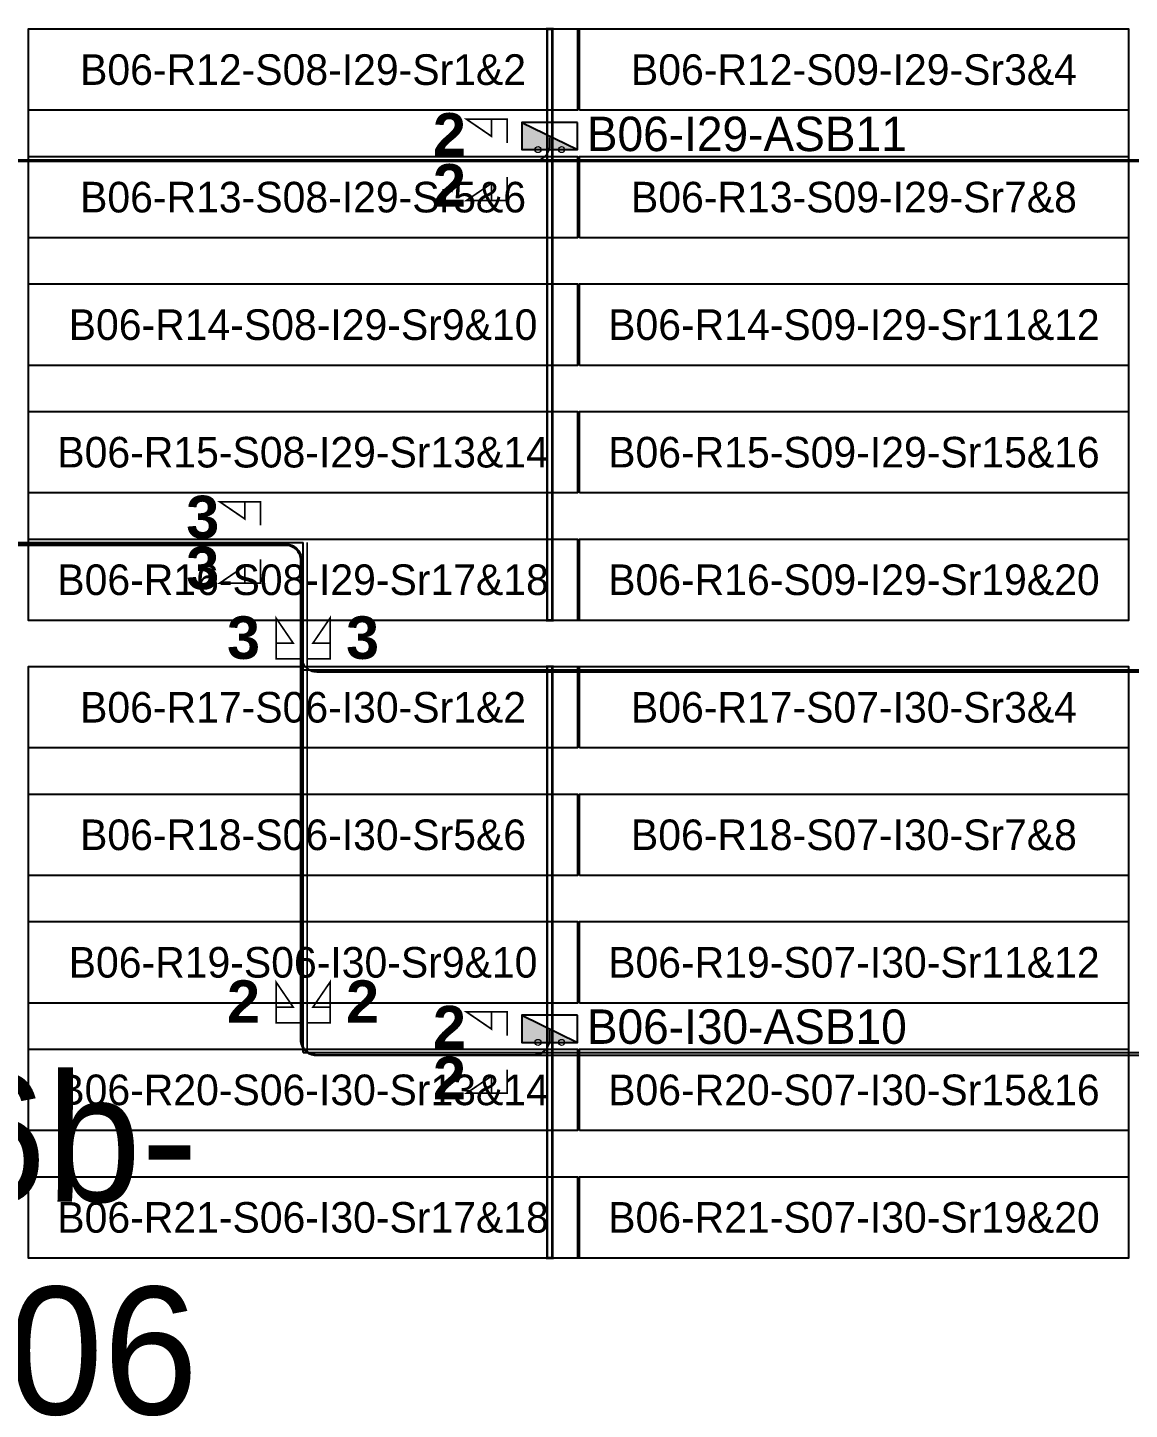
# Model space of a CAD drawing. Header units: metres. Extents: x 532643 to 533032, y 2674497 to 2674929.
# Drawn here: x 532870.2 to 532935, y 2674765.4 to 2674846.7 of the extents above; entities that cross this region are included whole.
import ezdxf
from ezdxf.enums import TextEntityAlignment as Align

# ---------------------------------------------------------------- set-up
doc = ezdxf.new("R2010")
doc.units = ezdxf.units.M
doc.header["$MEASUREMENT"] = 0
for name, color, linetype in [('DC Trench BL-06', 40, 'Continuous'), ('E-Inverter Grouping', 2, 'Continuous'), ('Inverter Block-06', 7, 'Continuous'), ('LT Cable(AG) INV to LT Panel BL-06', 2, 'Continuous'), ('Messenger Wire-BL06 (Master Path)', 30, 'Continuous'), ('Messenger Wire-Bl06 (MW Path)', 191, 'Continuous'), ('MMS Block Numbering', 7, 'Continuous'), ('MMS Table Block-06', 8, 'Continuous'), ('Section Marking BL-06', 2, 'Continuous')]:
    doc.layers.add(name, color=color, linetype=linetype)
doc.layers.add('PILE', color=1, linetype='Continuous', lineweight=15)
doc.styles.add('Adani Regular', font='Adani Regular.ttf')
doc.styles.add('BoldTextStyle', font='arialbd.ttf')
doc.styles.get("Standard").update_dxf_attribs({"font": 'Adani Regular.ttf'})

# ---------------------------------------------------------------- blocks, each defined once
blk = doc.blocks.new('MMS Table (32.292 x 4.788)')
at = {"color": 0}
blk.add_lwpolyline([(0, -0.002), (0, 4.786), (32.292, 4.786), (32.292, -0.002)], close=True, dxfattribs=at)
at = {"color": 7}
blk.add_attdef('ID1', text='', height=1.8, dxfattribs=at).set_placement((16.146, 2.392), align=Align.MIDDLE_CENTER)
blk = doc.blocks.new('Inverter Block')
h = blk.add_hatch(color=0)
h.dxf.hatch_style = 1
h.paths.add_polyline_path([(-1.456, 2.269), (-1.456, 0.846), (1.456, 0.846)])
at = {"color": 0}
blk.add_lwpolyline([(1.456, 2.269), (-1.456, 2.269), (-1.456, 0.846), (1.456, 0.846)], close=True, dxfattribs=at)
blk.add_lwpolyline([(-1.456, 2.269), (1.456, 0.846)], dxfattribs=at)
at = {"layer": 'PILE'}
for centre in [(-0.613, 0.846), (0.613, 0.846)]:
    blk.add_circle(centre, 0.156, dxfattribs=at)
at = {"color": 7}
blk.add_attdef('ID', (-1.456, 3.006), '', height=1.8, dxfattribs=at)

msp = doc.modelspace()

# ---------------------------------------------------------------- linework, layer by layer
at = {"layer": 'DC Trench BL-06', "color": 40, "const_width": 0.15}
for points in [[(532901.026, 2674846.575), (532900.726, 2674846.575), (532900.726, 2674811.789), (532901.026, 2674811.789)], [(532901.026, 2674809.077), (532900.726, 2674809.077), (532900.726, 2674774.291), (532901.026, 2674774.291)]]:
    msp.add_lwpolyline(points, close=True, dxfattribs=at)
at = {"layer": 'E-Inverter Grouping', "color": 3}
for points in [[(532934.907, 2674811.791), (532870.223, 2674811.791), (532870.223, 2674846.575), (532934.907, 2674846.575)], [(532934.907, 2674774.291), (532870.223, 2674774.291), (532870.223, 2674809.075), (532934.907, 2674809.075)]]:
    msp.add_lwpolyline(points, close=True, dxfattribs=at)
at = {"layer": 'LT Cable(AG) INV to LT Panel BL-06', "color": 5}
for points in [[(532831.579, 2674797.336), (532829.96, 2674797.336, -0.414214), (532829.06, 2674798.236), (532829.06, 2674801.355, 0.214019), (532828.758, 2674802.027), (532822.044, 2674808.005, -0.214019), (532821.743, 2674808.677), (532821.743, 2674810.343, 0.043015), (532821.729, 2674810.497), (532821.654, 2674810.928, -0.043015), (532821.641, 2674811.082), (532821.641, 2674837.925, -0.414214), (532822.541, 2674838.825), (532899.977, 2674838.825, 0.414214), (532900.877, 2674839.725), (532900.877, 2674840.19)], [(532833.52, 2674797.361), (532829.985, 2674797.361, -0.414214), (532829.085, 2674798.261), (532829.085, 2674801.366, 0.214019), (532828.783, 2674802.039), (532822.069, 2674808.016, -0.214019), (532821.768, 2674808.689), (532821.768, 2674810.345, 0.043015), (532821.754, 2674810.499), (532821.679, 2674810.93, -0.043015), (532821.666, 2674811.084), (532821.666, 2674837.9, -0.414214), (532822.566, 2674838.8), (532964.761, 2674838.8, 0.414214), (532965.661, 2674839.7), (532965.661, 2674840.19)], [(532833.52, 2674797.386), (532830.01, 2674797.386, -0.414214), (532829.11, 2674798.286), (532829.11, 2674801.378, 0.214019), (532828.808, 2674802.05), (532822.094, 2674808.028, -0.214019), (532821.793, 2674808.7), (532821.793, 2674810.347, 0.043015), (532821.779, 2674810.501), (532821.704, 2674810.932, -0.043015), (532821.691, 2674811.086), (532821.691, 2674815.375, -0.414214), (532822.591, 2674816.275), (532885.369, 2674816.275, -0.414214), (532886.269, 2674815.375), (532886.269, 2674809.675, 0.414214), (532887.169, 2674808.775), (532964.761, 2674808.775, 0.414214), (532965.661, 2674809.675), (532965.661, 2674810.19)], [(532833.52, 2674797.411), (532830.035, 2674797.411, -0.414214), (532829.135, 2674798.311), (532829.135, 2674801.389, 0.214019), (532828.833, 2674802.061), (532822.119, 2674808.039, -0.214019), (532821.818, 2674808.711), (532821.818, 2674810.349, 0.043015), (532821.804, 2674810.503), (532821.729, 2674810.934, -0.043015), (532821.716, 2674811.088), (532821.716, 2674815.35, -0.414214), (532822.616, 2674816.25), (532885.344, 2674816.25, -0.414214), (532886.244, 2674815.35), (532886.244, 2674787.15, 0.414214), (532887.144, 2674786.25), (532899.977, 2674786.25, 0.414214), (532900.877, 2674787.15), (532900.877, 2674787.69)], [(532833.52, 2674797.436), (532830.06, 2674797.436, -0.414214), (532829.16, 2674798.336), (532829.16, 2674801.4, 0.214019), (532828.858, 2674802.072), (532822.144, 2674808.05, -0.214019), (532821.843, 2674808.722), (532821.843, 2674810.352, 0.043015), (532821.829, 2674810.506), (532821.754, 2674810.937, -0.043015), (532821.741, 2674811.091), (532821.741, 2674815.325, -0.414214), (532822.641, 2674816.225), (532885.319, 2674816.225, -0.414214), (532886.219, 2674815.325), (532886.219, 2674787.125, 0.414214), (532887.119, 2674786.225), (532964.761, 2674786.225, 0.414214), (532965.661, 2674787.125), (532965.661, 2674787.69)]]:
    msp.add_lwpolyline(points, format="xyb", dxfattribs=at)
at = {"layer": 'Messenger Wire-BL06 (Master Path)'}
for points in [[(532821.591, 2674838.875), (532967.299, 2674838.875)], [(532821.591, 2674816.375), (532886.369, 2674816.375)], [(532886.369, 2674786.375), (532886.369, 2674816.375)], [(532886.369, 2674808.875), (532967.399, 2674808.875)], [(532886.369, 2674786.375), (532967.399, 2674786.375)]]:
    msp.add_lwpolyline(points, dxfattribs=at)
at = {"layer": 'Messenger Wire-Bl06 (MW Path)', "const_width": 0.1}
for points in [[(532821.591, 2674838.875), (532967.299, 2674838.875)], [(532821.591, 2674816.375), (532886.369, 2674816.375)], [(532886.619, 2674786.375), (532886.619, 2674816.375)], [(532886.369, 2674808.875), (532967.399, 2674808.875)], [(532886.369, 2674786.375), (532967.399, 2674786.375)]]:
    msp.add_lwpolyline(points, dxfattribs=at)
at = {"layer": 'Section Marking BL-06', "color": 94, "lineweight": 35, "true_color": 0x00a500, "const_width": 0.1}
for points in [[(532898.377, 2674839.875), (532898.377, 2674841.265), (532895.977, 2674841.265), (532897.457, 2674840.255), (532897.457, 2674841.265)], [(532898.377, 2674837.875), (532898.377, 2674836.485), (532895.977, 2674836.485), (532897.457, 2674837.495), (532897.457, 2674836.485)], [(532883.869, 2674817.375), (532883.869, 2674818.765), (532881.469, 2674818.765), (532882.949, 2674817.755), (532882.949, 2674818.765)], [(532883.869, 2674815.375), (532883.869, 2674813.985), (532881.469, 2674813.985), (532882.949, 2674814.995), (532882.949, 2674813.985)], [(532886.169, 2674809.531), (532884.779, 2674809.531), (532884.779, 2674811.931), (532885.789, 2674810.451), (532884.779, 2674810.451)], [(532886.569, 2674809.531), (532887.959, 2674809.531), (532887.959, 2674811.931), (532886.949, 2674810.451), (532887.959, 2674810.451)], [(532886.169, 2674788.125), (532884.779, 2674788.125), (532884.779, 2674790.525), (532885.789, 2674789.045), (532884.779, 2674789.045)], [(532886.569, 2674788.125), (532887.959, 2674788.125), (532887.959, 2674790.525), (532886.949, 2674789.045), (532887.959, 2674789.045)], [(532898.377, 2674787.375), (532898.377, 2674788.765), (532895.977, 2674788.765), (532897.457, 2674787.755), (532897.457, 2674788.765)], [(532898.377, 2674785.375), (532898.377, 2674783.985), (532895.977, 2674783.985), (532897.457, 2674784.995), (532897.457, 2674783.985)]]:
    msp.add_lwpolyline(points, dxfattribs=at)

# ---------------------------------------------------------------- block references
at = {"layer": 'Inverter Block-06'}
ref = msp.add_blockref('Inverter Block', (532900.877, 2674838.525), dxfattribs=dict(at, xscale=1.124999999976148, yscale=1.124999999976148, zscale=1.124999999976148))
ref.add_attrib('ID', 'B06-I29-ASB11', (532903.054, 2674839.388), dxfattribs={"layer": '0', "color": 7, "height": 2.025})
ref = msp.add_blockref('Inverter Block', (532900.877, 2674786.025), dxfattribs=dict(at, xscale=1.124999999976148, yscale=1.124999999976148, zscale=1.124999999976148))
ref.add_attrib('ID', 'B06-I30-ASB10', (532903.054, 2674786.888), dxfattribs={"layer": '0', "color": 7, "height": 2.025})
at = {"layer": 'MMS Table Block-06'}
for p, values in [((532870.223, 2674841.791), {'ID1': 'B06-R12-S08-I29-Sr1&2'}), ((532902.615, 2674841.791), {'ID1': 'B06-R12-S09-I29-Sr3&4'}), ((532870.223, 2674834.291), {'ID1': 'B06-R13-S08-I29-Sr5&6'}), ((532902.615, 2674834.291), {'ID1': 'B06-R13-S09-I29-Sr7&8'}), ((532870.223, 2674826.791), {'ID1': 'B06-R14-S08-I29-Sr9&10'}), ((532902.615, 2674826.791), {'ID1': 'B06-R14-S09-I29-Sr11&12'}), ((532870.223, 2674819.291), {'ID1': 'B06-R15-S08-I29-Sr13&14'}), ((532902.615, 2674819.291), {'ID1': 'B06-R15-S09-I29-Sr15&16'}), ((532870.223, 2674811.791), {'ID1': 'B06-R16-S08-I29-Sr17&18'}), ((532902.615, 2674811.791), {'ID1': 'B06-R16-S09-I29-Sr19&20'}), ((532870.223, 2674804.291), {'ID1': 'B06-R17-S06-I30-Sr1&2'}), ((532902.615, 2674804.291), {'ID1': 'B06-R17-S07-I30-Sr3&4'}), ((532870.223, 2674796.791), {'ID1': 'B06-R18-S06-I30-Sr5&6'}), ((532902.615, 2674796.791), {'ID1': 'B06-R18-S07-I30-Sr7&8'}), ((532870.223, 2674789.291), {'ID1': 'B06-R19-S06-I30-Sr9&10'}), ((532902.615, 2674789.291), {'ID1': 'B06-R19-S07-I30-Sr11&12'}), ((532870.223, 2674781.791), {'ID1': 'B06-R20-S06-I30-Sr13&14'}), ((532902.615, 2674781.791), {'ID1': 'B06-R20-S07-I30-Sr15&16'}), ((532870.223, 2674774.291), {'ID1': 'B06-R21-S06-I30-Sr17&18'}), ((532902.615, 2674774.291), {'ID1': 'B06-R21-S07-I30-Sr19&20'})]:
    msp.add_blockref('MMS Table (32.292 x 4.788)', p, dxfattribs=at).add_auto_attribs(values)

# ---------------------------------------------------------------- texts
at = {"layer": 'MMS Block Numbering', "insert": (532866.812, 2674775.048), "char_height": 7.5, "attachment_point": 5, "style": 'Adani Regular'}
msp.add_mtext_dynamic_manual_height_columns('A16b-\\PBL-06', width=41.53538, gutter_width=1, heights=[0], dxfattribs=at)
at = {"layer": 'Section Marking BL-06', "color": 94, "true_color": 0x00a500, "style": 'BoldTextStyle'}
for s, p in [('2', (532894.977, 2674840.375)), ('2', (532894.977, 2674837.375)), ('3', (532880.469, 2674817.875)), ('3', (532880.469, 2674814.875)), ('3', (532882.869, 2674810.781)), ('3', (532889.869, 2674810.781)), ('2', (532882.869, 2674789.375)), ('2', (532889.869, 2674789.375)), ('2', (532894.977, 2674787.875)), ('2', (532894.977, 2674784.875))]:
    msp.add_text(s, height=2.5, dxfattribs=at).set_placement(p, align=Align.MIDDLE_CENTER)

doc.saveas('drawing.dxf')
